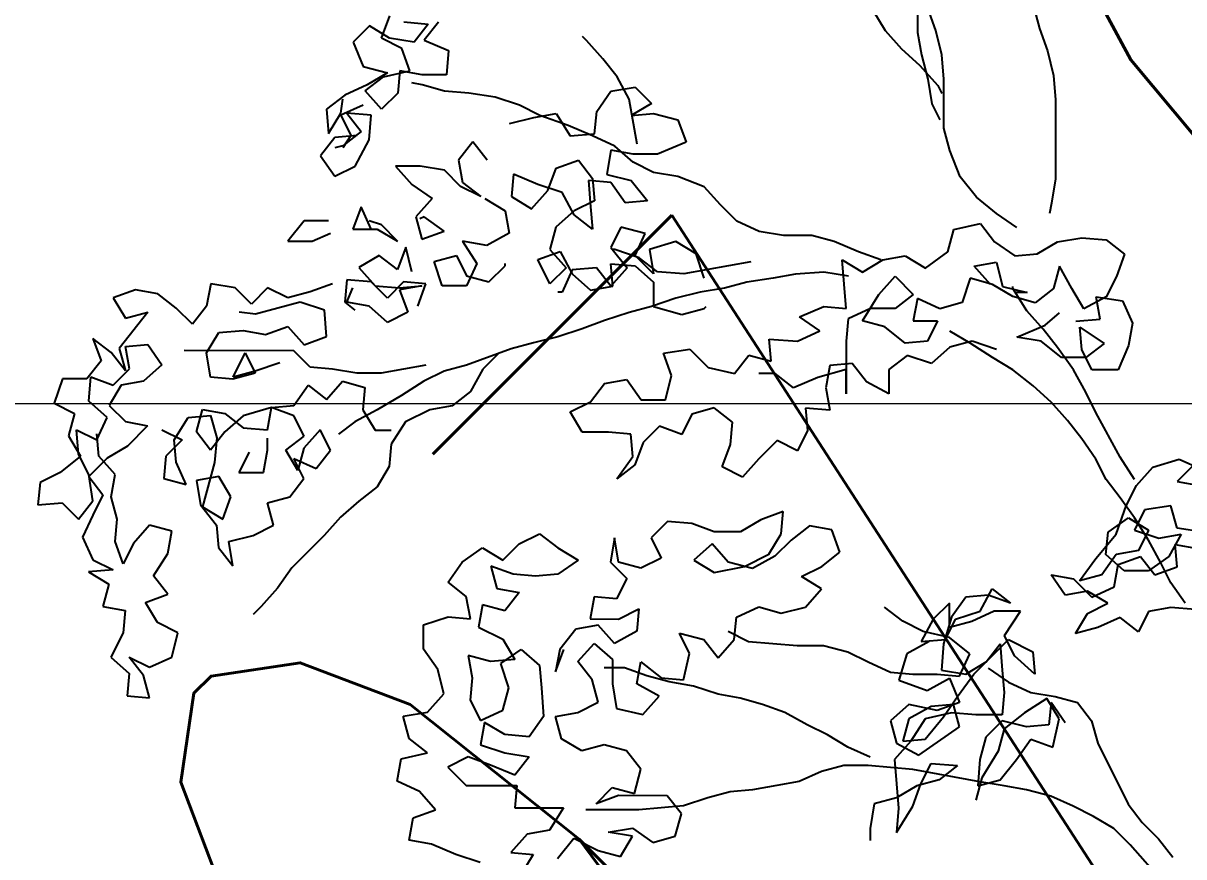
# Model space of a CAD drawing. Header units: millimetres. Extents: x 684983 to 685377, y 990360 to 990509.
# Drawn here: x 685069.052 to 685069.876, y 990433.716 to 990434.308 of the extents above; entities that cross this region are included whole.
import ezdxf

# ---------------------------------------------------------------- set-up
doc = ezdxf.new("R2010")
doc.units = ezdxf.units.MM
doc.layers.add('grid', color=8, linetype='Continuous', lineweight=9)
doc.layers.add('GRID LEVELS', color=7, linetype='Continuous', lineweight=13)
doc.layers.add('TEAK', color=7, linetype='Continuous')
doc.styles.get("Standard").update_dxf_attribs({"font": 'RomanS'})

# ---------------------------------------------------------------- blocks, each defined once
blk = doc.blocks.new('A$C25655A80')
at = {"color": 62}
for p, q in [((-0.45019, 1.7769), (-0.44443, 1.76728)), ((-0.42904, 1.77784), (-0.42905, 1.7663)), ((-0.42039, 1.76726), (-0.42423, 1.77784)), ((-0.37424, 1.77875), (-0.37137, 1.76817)), ((-0.6886, 1.76943), (-0.69629, 1.76174)), ((-0.67899, 1.76365), (-0.6886, 1.76943)), ((-0.68283, 1.76365), (-0.67898, 1.77422)), ((-0.67225, 1.77133), (-0.66072, 1.77036)), ((-0.66072, 1.77036), (-0.66745, 1.76172)), ((-0.65591, 1.77132), (-0.66265, 1.76267)), ((-0.58574, 1.7626), (-0.58766, 1.76453)), ((-0.44443, 1.76728), (-0.43674, 1.75862)), ((-0.42905, 1.7663), (-0.42713, 1.75573)), ((-0.41752, 1.75572), (-0.42039, 1.76726)), ((-0.37137, 1.76817), (-0.36753, 1.7576)), ((-0.69629, 1.76174), (-0.6915, 1.7502)), ((-0.67322, 1.75884), (-0.68283, 1.76365)), ((-0.66745, 1.76172), (-0.67899, 1.76365)), ((-0.66939, 1.74826), (-0.67322, 1.75884)), ((-0.66265, 1.76267), (-0.65112, 1.75786)), ((-0.57806, 1.75394), (-0.58574, 1.7626)), ((-0.43674, 1.75862), (-0.4281, 1.75092)), ((-0.65112, 1.75786), (-0.65209, 1.74632)), ((-0.57134, 1.74529), (-0.57806, 1.75394)), ((-0.42713, 1.75573), (-0.42426, 1.74419)), ((-0.41657, 1.74418), (-0.41752, 1.75572)), ((-0.36753, 1.7576), (-0.36466, 1.74606)), ((-0.6915, 1.7502), (-0.67996, 1.74731)), ((-0.67996, 1.74731), (-0.68958, 1.74155)), ((-0.68189, 1.74539), (-0.66939, 1.74826)), ((-0.6742, 1.74826), (-0.67517, 1.73769)), ((-0.66362, 1.74633), (-0.6742, 1.74826)), ((-0.4281, 1.75092), (-0.41946, 1.7413)), ((-0.69055, 1.73867), (-0.68189, 1.74539)), ((-0.66363, 1.74153), (-0.66843, 1.74249)), ((-0.65209, 1.74632), (-0.66362, 1.74633)), ((-0.56558, 1.73471), (-0.57134, 1.74529)), ((-0.42426, 1.74419), (-0.42235, 1.73265)), ((-0.41659, 1.72111), (-0.41657, 1.74418)), ((-0.36466, 1.74606), (-0.36371, 1.73452)), ((-0.70016, 1.73675), (-0.70882, 1.73003)), ((-0.68958, 1.74155), (-0.70016, 1.73675)), ((-0.68286, 1.73001), (-0.69055, 1.73867)), ((-0.67517, 1.73769), (-0.68286, 1.73001)), ((-0.65306, 1.73863), (-0.66363, 1.74153)), ((-0.64152, 1.73766), (-0.65306, 1.73863)), ((-0.62903, 1.73573), (-0.64152, 1.73766)), ((-0.58097, 1.72895), (-0.57423, 1.73856)), ((-0.57423, 1.73856), (-0.56269, 1.74047)), ((-0.56269, 1.74047), (-0.55501, 1.73277)), ((-0.41946, 1.7413), (-0.41754, 1.73745)), ((-0.70209, 1.7281), (-0.70112, 1.73483)), ((-0.69151, 1.73194), (-0.70209, 1.72714)), ((-0.61749, 1.73187), (-0.62903, 1.73573)), ((-0.60788, 1.72705), (-0.61749, 1.73187)), ((-0.56175, 1.71355), (-0.56558, 1.73471)), ((-0.55501, 1.73277), (-0.56463, 1.72702)), ((-0.42235, 1.73265), (-0.41851, 1.72496)), ((-0.36371, 1.73452), (-0.36374, 1.69703)), ((-0.70882, 1.73003), (-0.70787, 1.71849)), ((-0.70787, 1.71849), (-0.70209, 1.7281)), ((-0.70209, 1.72714), (-0.69729, 1.71752)), ((-0.69921, 1.7281), (-0.69249, 1.71944)), ((-0.68767, 1.72713), (-0.69921, 1.7281)), ((-0.68864, 1.71559), (-0.68767, 1.72713)), ((-0.62231, 1.72322), (-0.61077, 1.7261)), ((-0.61077, 1.7261), (-0.60019, 1.72801)), ((-0.59443, 1.72224), (-0.60788, 1.72705)), ((-0.60019, 1.72801), (-0.59347, 1.71743)), ((-0.58194, 1.71838), (-0.58097, 1.72895)), ((-0.56463, 1.72702), (-0.55405, 1.72797)), ((-0.55405, 1.72797), (-0.54252, 1.72507)), ((-0.5829, 1.71742), (-0.59443, 1.72224)), ((-0.54252, 1.72507), (-0.53868, 1.71449)), ((-0.41372, 1.71053), (-0.41659, 1.72111)), ((-0.70499, 1.71657), (-0.71172, 1.70792)), ((-0.69441, 1.71752), (-0.70499, 1.71657)), ((-0.69249, 1.71944), (-0.70114, 1.71272)), ((-0.69729, 1.71752), (-0.70114, 1.71176)), ((-0.69539, 1.7031), (-0.68864, 1.71559)), ((-0.63962, 1.71459), (-0.64636, 1.70594)), ((-0.6329, 1.70593), (-0.63962, 1.71459)), ((-0.59347, 1.71743), (-0.58194, 1.71838)), ((-0.57233, 1.7126), (-0.5829, 1.71742)), ((-0.53868, 1.71449), (-0.55215, 1.70874)), ((-0.70114, 1.71272), (-0.70499, 1.71176)), ((-0.57425, 1.71068), (-0.57619, 1.69915)), ((-0.56368, 1.70875), (-0.57425, 1.71068)), ((-0.56368, 1.7049), (-0.57233, 1.7126)), ((-0.40892, 1.69803), (-0.41372, 1.71053)), ((-0.71172, 1.70792), (-0.705, 1.6983)), ((-0.64636, 1.70594), (-0.64444, 1.69537)), ((-0.60022, 1.70205), (-0.58964, 1.70589)), ((-0.58964, 1.70589), (-0.58292, 1.69723)), ((-0.55215, 1.70874), (-0.56368, 1.70875)), ((-0.55408, 1.70009), (-0.56368, 1.7049)), ((-0.705, 1.6983), (-0.69539, 1.7031)), ((-0.67616, 1.70308), (-0.66848, 1.69443)), ((-0.66462, 1.70307), (-0.67616, 1.70308)), ((-0.65309, 1.70114), (-0.66462, 1.70307)), ((-0.64541, 1.69344), (-0.65309, 1.70114)), ((-0.62041, 1.69919), (-0.62138, 1.68862)), ((-0.60888, 1.69437), (-0.62041, 1.69919)), ((-0.60407, 1.69148), (-0.60022, 1.70205)), ((-0.57619, 1.69915), (-0.56465, 1.69625)), ((-0.54254, 1.69816), (-0.55408, 1.70009)), ((-0.53005, 1.69334), (-0.54254, 1.69816)), ((-0.40124, 1.68841), (-0.40892, 1.69803)), ((-0.66848, 1.69443), (-0.65887, 1.68769)), ((-0.6358, 1.68863), (-0.64541, 1.69344)), ((-0.64444, 1.69537), (-0.6358, 1.68863)), ((-0.59734, 1.69052), (-0.60888, 1.69437)), ((-0.57427, 1.6953), (-0.58484, 1.69627)), ((-0.58484, 1.69627), (-0.58389, 1.68377)), ((-0.58292, 1.69723), (-0.58197, 1.68666)), ((-0.56755, 1.68568), (-0.57427, 1.6953)), ((-0.56465, 1.69625), (-0.55697, 1.68663)), ((-0.52237, 1.68468), (-0.53005, 1.69334)), ((-0.36374, 1.69703), (-0.36567, 1.6855)), ((-0.65887, 1.68769), (-0.66657, 1.67904)), ((-0.63388, 1.68767), (-0.62427, 1.68189)), ((-0.62138, 1.68862), (-0.61177, 1.68284)), ((-0.61177, 1.68284), (-0.60407, 1.69148)), ((-0.59159, 1.67994), (-0.59734, 1.69052)), ((-0.39163, 1.68071), (-0.40124, 1.68841)), ((-0.69252, 1.68387), (-0.69637, 1.6733)), ((-0.68772, 1.6733), (-0.69252, 1.68387)), ((-0.62427, 1.68189), (-0.62236, 1.67131)), ((-0.59158, 1.68186), (-0.60024, 1.67418)), ((-0.58197, 1.68666), (-0.59158, 1.68186)), ((-0.58389, 1.68377), (-0.58294, 1.6732)), ((-0.55697, 1.68663), (-0.56755, 1.68568)), ((-0.51468, 1.67698), (-0.52237, 1.68468)), ((-0.36567, 1.6855), (-0.36664, 1.68069)), ((-0.71944, 1.67717), (-0.72714, 1.66756)), ((-0.70791, 1.67716), (-0.71944, 1.67717)), ((-0.68291, 1.67521), (-0.68868, 1.67714)), ((-0.66657, 1.67904), (-0.66369, 1.66847)), ((-0.66272, 1.67904), (-0.66465, 1.67808)), ((-0.65312, 1.6723), (-0.66272, 1.67904)), ((-0.58294, 1.6732), (-0.59159, 1.67994)), ((-0.50411, 1.67217), (-0.51468, 1.67698)), ((-0.41183, 1.67304), (-0.39933, 1.67591)), ((-0.39933, 1.67591), (-0.39261, 1.66726)), ((-0.38203, 1.67398), (-0.39163, 1.68071)), ((-0.7156, 1.66755), (-0.70695, 1.67139)), ((-0.69637, 1.6733), (-0.68484, 1.67329)), ((-0.68484, 1.67329), (-0.67523, 1.66752)), ((-0.67523, 1.66752), (-0.68291, 1.67521)), ((-0.66369, 1.66847), (-0.65312, 1.6723)), ((-0.62236, 1.67131), (-0.63293, 1.66555)), ((-0.60024, 1.67418), (-0.60314, 1.6636)), ((-0.56948, 1.67415), (-0.5743, 1.66454)), ((-0.55795, 1.67125), (-0.56948, 1.67415)), ((-0.56276, 1.66068), (-0.55795, 1.67125)), ((-0.49258, 1.67023), (-0.50411, 1.67217)), ((-0.41472, 1.66247), (-0.41183, 1.67304)), ((-0.72714, 1.66756), (-0.7156, 1.66755)), ((-0.64447, 1.66749), (-0.63775, 1.65691)), ((-0.63293, 1.66555), (-0.64447, 1.66749)), ((-0.54353, 1.6674), (-0.55603, 1.66356)), ((-0.53392, 1.66162), (-0.54353, 1.6674)), ((-0.47912, 1.67022), (-0.49258, 1.67023)), ((-0.46855, 1.66733), (-0.47912, 1.67022)), ((-0.45702, 1.66251), (-0.46855, 1.66733)), ((-0.39261, 1.66726), (-0.383, 1.66052)), ((-0.37243, 1.66147), (-0.36281, 1.66723)), ((-0.36281, 1.66723), (-0.35127, 1.66914)), ((-0.35127, 1.66914), (-0.33974, 1.66817)), ((-0.33974, 1.66817), (-0.33109, 1.66143)), ((-0.68389, 1.66079), (-0.69351, 1.65504)), ((-0.67524, 1.65406), (-0.68389, 1.66079)), ((-0.67139, 1.66463), (-0.67524, 1.65406)), ((-0.66851, 1.65309), (-0.67139, 1.66463)), ((-0.65794, 1.65789), (-0.64736, 1.66076)), ((-0.64736, 1.66076), (-0.64256, 1.65114)), ((-0.60891, 1.6588), (-0.59833, 1.66264)), ((-0.60314, 1.6636), (-0.59545, 1.65495)), ((-0.59833, 1.66264), (-0.59257, 1.65206)), ((-0.5743, 1.66454), (-0.56661, 1.65492)), ((-0.57237, 1.66358), (-0.57334, 1.66358)), ((-0.56084, 1.65972), (-0.57237, 1.66358)), ((-0.55412, 1.65202), (-0.56276, 1.66068)), ((-0.5522, 1.65298), (-0.56084, 1.65972)), ((-0.55603, 1.66356), (-0.55412, 1.65202)), ((-0.53009, 1.65008), (-0.53392, 1.66162)), ((-0.44645, 1.65865), (-0.45702, 1.66251)), ((-0.44549, 1.65865), (-0.43491, 1.66057)), ((-0.43491, 1.66057), (-0.4253, 1.65479)), ((-0.4253, 1.65479), (-0.41472, 1.66247)), ((-0.383, 1.66052), (-0.37243, 1.66147)), ((-0.33109, 1.66143), (-0.33494, 1.65086)), ((-0.69351, 1.65504), (-0.68582, 1.64638)), ((-0.6541, 1.64635), (-0.65794, 1.65789)), ((-0.63775, 1.65691), (-0.64257, 1.64634)), ((-0.63199, 1.64825), (-0.62429, 1.65593)), ((-0.62429, 1.65593), (-0.62429, 1.65689)), ((-0.60315, 1.64726), (-0.60891, 1.6588)), ((-0.59545, 1.65495), (-0.60315, 1.64726)), ((-0.59257, 1.65398), (-0.59739, 1.64341)), ((-0.58103, 1.65493), (-0.59257, 1.65398)), ((-0.57431, 1.64627), (-0.58103, 1.65493)), ((-0.56661, 1.65492), (-0.57431, 1.64627)), ((-0.5743, 1.65685), (-0.56277, 1.65588)), ((-0.57335, 1.64627), (-0.5743, 1.65685)), ((-0.56277, 1.65588), (-0.55412, 1.64818)), ((-0.50797, 1.65775), (-0.5397, 1.65201)), ((-0.46471, 1.65867), (-0.45511, 1.65289)), ((-0.46281, 1.6356), (-0.46471, 1.65867)), ((-0.45511, 1.65289), (-0.44549, 1.65865)), ((-0.40223, 1.65573), (-0.39166, 1.65764)), ((-0.39455, 1.64707), (-0.40223, 1.65573)), ((-0.39166, 1.65764), (-0.38878, 1.6461)), ((-0.36186, 1.65569), (-0.36475, 1.64512)), ((-0.3561, 1.64511), (-0.36186, 1.65569)), ((-0.69928, 1.64927), (-0.70025, 1.6387)), ((-0.68774, 1.6483), (-0.69928, 1.64927)), ((-0.64256, 1.65114), (-0.63199, 1.64825)), ((-0.59257, 1.65206), (-0.58393, 1.64436)), ((-0.5397, 1.65201), (-0.5522, 1.65298)), ((-0.49741, 1.65005), (-0.5099, 1.64814)), ((-0.48683, 1.65196), (-0.49741, 1.65005)), ((-0.47337, 1.65291), (-0.48683, 1.65196)), ((-0.46184, 1.65098), (-0.47337, 1.65291)), ((-0.44742, 1.64231), (-0.43973, 1.65096)), ((-0.43973, 1.65096), (-0.43108, 1.6423)), ((-0.40416, 1.64996), (-0.40801, 1.63843)), ((-0.39359, 1.64707), (-0.40416, 1.64996)), ((-0.33494, 1.65086), (-0.33976, 1.64125)), ((-0.79926, 1.64456), (-0.80984, 1.64072)), ((-0.78869, 1.64263), (-0.79926, 1.64456)), ((-0.76369, 1.64741), (-0.76562, 1.63684)), ((-0.75215, 1.64548), (-0.76369, 1.64741)), ((-0.74447, 1.63778), (-0.75215, 1.64548)), ((-0.73677, 1.64546), (-0.74447, 1.63778)), ((-0.72717, 1.64065), (-0.73677, 1.64546)), ((-0.71659, 1.64352), (-0.72717, 1.64065)), ((-0.70601, 1.64736), (-0.71659, 1.64352)), ((-0.69929, 1.6387), (-0.6964, 1.64543)), ((-0.68006, 1.6406), (-0.68774, 1.6483)), ((-0.68582, 1.64638), (-0.67429, 1.6454)), ((-0.67236, 1.64829), (-0.68006, 1.6406)), ((-0.66371, 1.64636), (-0.67429, 1.64444)), ((-0.67429, 1.6454), (-0.66371, 1.64636)), ((-0.67429, 1.64444), (-0.67045, 1.63387)), ((-0.66179, 1.64732), (-0.67236, 1.64829)), ((-0.66565, 1.63675), (-0.66179, 1.64732)), ((-0.64257, 1.64634), (-0.6541, 1.64635)), ((-0.59739, 1.64341), (-0.59931, 1.64341)), ((-0.58393, 1.64436), (-0.57335, 1.64627)), ((-0.55412, 1.64818), (-0.55413, 1.63664)), ((-0.53202, 1.64335), (-0.54356, 1.64048)), ((-0.52048, 1.64526), (-0.53202, 1.64335)), ((-0.5099, 1.64814), (-0.52048, 1.64526)), ((-0.38398, 1.64129), (-0.39359, 1.64707)), ((-0.38878, 1.6461), (-0.37725, 1.64321)), ((-0.38398, 1.64514), (-0.38398, 1.6461)), ((-0.37726, 1.63456), (-0.38398, 1.64514)), ((-0.37725, 1.64321), (-0.38302, 1.64322)), ((-0.36475, 1.64512), (-0.37341, 1.6384)), ((-0.35034, 1.6355), (-0.3561, 1.64511)), ((-0.80984, 1.64072), (-0.80408, 1.6311)), ((-0.78004, 1.63589), (-0.78869, 1.64263)), ((-0.7214, 1.63872), (-0.74255, 1.63297)), ((-0.70987, 1.63486), (-0.7214, 1.63872)), ((-0.70025, 1.6387), (-0.69545, 1.63485)), ((-0.68872, 1.63677), (-0.69929, 1.6387)), ((-0.54356, 1.64048), (-0.5551, 1.63664)), ((-0.45513, 1.62982), (-0.44742, 1.64231)), ((-0.43108, 1.6423), (-0.43974, 1.63558)), ((-0.42916, 1.64037), (-0.43109, 1.6298)), ((-0.41859, 1.63556), (-0.42916, 1.64037)), ((-0.40801, 1.63843), (-0.41859, 1.63556)), ((-0.37341, 1.6384), (-0.38398, 1.64129)), ((-0.33976, 1.64125), (-0.35034, 1.6355)), ((-0.34457, 1.64126), (-0.33207, 1.63932)), ((-0.34265, 1.63068), (-0.34457, 1.64126)), ((-0.33207, 1.63932), (-0.32727, 1.62875)), ((-0.7935, 1.63398), (-0.80698, 1.61669)), ((-0.80408, 1.6311), (-0.7935, 1.63398)), ((-0.77236, 1.62819), (-0.78004, 1.63589)), ((-0.76562, 1.63684), (-0.77236, 1.62819)), ((-0.74255, 1.63297), (-0.75024, 1.63394)), ((-0.70892, 1.62237), (-0.70987, 1.63486)), ((-0.68007, 1.62907), (-0.68872, 1.63677)), ((-0.67045, 1.63387), (-0.68007, 1.62907)), ((-0.56567, 1.63377), (-0.57721, 1.62994)), ((-0.5551, 1.63664), (-0.56567, 1.63377)), ((-0.55413, 1.63664), (-0.54068, 1.63279)), ((-0.54068, 1.63279), (-0.5301, 1.63566)), ((-0.5301, 1.63566), (-0.52914, 1.63662)), ((-0.48493, 1.63177), (-0.47339, 1.63657)), ((-0.47339, 1.63657), (-0.46281, 1.6356)), ((-0.45128, 1.63559), (-0.46185, 1.63079)), ((-0.43974, 1.63558), (-0.45128, 1.63559)), ((-0.36957, 1.6259), (-0.37726, 1.63456)), ((-0.36861, 1.62782), (-0.36188, 1.63358)), ((-0.73776, 1.62335), (-0.72718, 1.62719)), ((-0.72718, 1.62719), (-0.71949, 1.61853)), ((-0.57721, 1.62994), (-0.58779, 1.6261)), ((-0.47532, 1.62504), (-0.48493, 1.63177)), ((-0.46185, 1.63079), (-0.46283, 1.62022)), ((-0.44455, 1.62693), (-0.45513, 1.62982)), ((-0.43495, 1.61923), (-0.44455, 1.62693)), ((-0.43109, 1.6298), (-0.41956, 1.62979)), ((-0.41956, 1.62979), (-0.42437, 1.62018)), ((-0.38207, 1.62207), (-0.36861, 1.62782)), ((-0.35419, 1.62973), (-0.34265, 1.63068)), ((-0.35227, 1.62685), (-0.34074, 1.61914)), ((-0.35132, 1.61627), (-0.35227, 1.62685)), ((-0.32727, 1.62875), (-0.32921, 1.61817)), ((-0.81947, 1.62151), (-0.81563, 1.61093)), ((-0.81082, 1.61477), (-0.81947, 1.62151)), ((-0.76564, 1.61473), (-0.75986, 1.62433)), ((-0.75986, 1.62433), (-0.74833, 1.62529)), ((-0.74833, 1.62529), (-0.73776, 1.62335)), ((-0.71949, 1.61853), (-0.70892, 1.62237)), ((-0.59933, 1.62227), (-0.61087, 1.61939)), ((-0.58779, 1.6261), (-0.59933, 1.62227)), ((-0.49935, 1.62121), (-0.4859, 1.62024)), ((-0.4984, 1.61064), (-0.49935, 1.62121)), ((-0.4859, 1.62024), (-0.47532, 1.62504)), ((-0.40419, 1.6192), (-0.4138, 1.62498)), ((-0.37054, 1.62013), (-0.38207, 1.62207)), ((-0.36285, 1.61724), (-0.36957, 1.6259)), ((-0.80698, 1.61669), (-0.8041, 1.60611)), ((-0.80409, 1.61765), (-0.79352, 1.6186)), ((-0.80218, 1.60707), (-0.80409, 1.61765)), ((-0.79352, 1.6186), (-0.78679, 1.60898)), ((-0.7243, 1.61565), (-0.77621, 1.6157)), ((-0.71662, 1.60795), (-0.7243, 1.61565)), ((-0.62144, 1.61652), (-0.6426, 1.60885)), ((-0.61087, 1.61939), (-0.62144, 1.61652)), ((-0.54935, 1.61453), (-0.53685, 1.61644)), ((-0.53685, 1.61644), (-0.52821, 1.60778)), ((-0.46283, 1.62022), (-0.46285, 1.59522)), ((-0.42437, 1.62018), (-0.43495, 1.61923)), ((-0.4138, 1.61729), (-0.42246, 1.60961)), ((-0.40323, 1.62016), (-0.4138, 1.61729)), ((-0.39362, 1.61246), (-0.40419, 1.6192)), ((-0.39169, 1.61631), (-0.40323, 1.62016)), ((-0.36093, 1.61243), (-0.37054, 1.62013)), ((-0.35517, 1.60666), (-0.36285, 1.61724)), ((-0.34652, 1.60665), (-0.35132, 1.61627)), ((-0.34074, 1.61914), (-0.3494, 1.61242)), ((-0.32921, 1.61817), (-0.33402, 1.60664)), ((-0.81563, 1.61093), (-0.82237, 1.60228)), ((-0.8041, 1.60611), (-0.81082, 1.61477)), ((-0.76373, 1.60319), (-0.76564, 1.61473)), ((-0.75315, 1.60318), (-0.74738, 1.61471)), ((-0.74738, 1.61471), (-0.74258, 1.60509)), ((-0.73104, 1.60989), (-0.74258, 1.60605)), ((-0.62721, 1.6146), (-0.63491, 1.60692)), ((-0.54551, 1.60395), (-0.54935, 1.61453)), ((-0.51571, 1.60489), (-0.50897, 1.61353)), ((-0.50897, 1.61353), (-0.4984, 1.61064)), ((-0.43399, 1.61346), (-0.44265, 1.60674)), ((-0.42246, 1.60961), (-0.43399, 1.61346)), ((-0.38401, 1.60669), (-0.39362, 1.61246)), ((-0.3494, 1.61242), (-0.36093, 1.61243)), ((-0.80987, 1.59939), (-0.80218, 1.60707)), ((-0.78679, 1.60898), (-0.79545, 1.6013)), ((-0.74258, 1.60509), (-0.75316, 1.60222)), ((-0.74258, 1.60605), (-0.75315, 1.60318)), ((-0.70605, 1.60698), (-0.71662, 1.60795)), ((-0.69451, 1.60505), (-0.70605, 1.60698)), ((-0.68298, 1.60504), (-0.69451, 1.60505)), ((-0.66183, 1.60886), (-0.68298, 1.60504)), ((-0.65318, 1.60597), (-0.66279, 1.60117)), ((-0.6426, 1.60885), (-0.65318, 1.60597)), ((-0.63491, 1.60692), (-0.64069, 1.59635)), ((-0.52821, 1.60778), (-0.51571, 1.60489)), ((-0.49649, 1.60487), (-0.50418, 1.60487)), ((-0.48784, 1.59813), (-0.49649, 1.60487)), ((-0.46284, 1.60676), (-0.4763, 1.60293)), ((-0.47053, 1.60869), (-0.47246, 1.59812)), ((-0.45995, 1.60964), (-0.47053, 1.60869)), ((-0.46285, 1.59522), (-0.46284, 1.60676)), ((-0.45323, 1.60098), (-0.45995, 1.60964)), ((-0.44265, 1.60674), (-0.44266, 1.59521)), ((-0.37441, 1.59899), (-0.38401, 1.60669)), ((-0.34941, 1.59608), (-0.35517, 1.60666)), ((-0.33402, 1.60664), (-0.34652, 1.60665)), ((-0.8339, 1.60229), (-0.83776, 1.59076)), ((-0.82237, 1.60228), (-0.8339, 1.60229)), ((-0.82142, 1.59171), (-0.82045, 1.60324)), ((-0.82045, 1.60324), (-0.80987, 1.59939)), ((-0.80603, 1.59938), (-0.81181, 1.58978)), ((-0.79545, 1.6013), (-0.80603, 1.59938)), ((-0.75316, 1.60222), (-0.76373, 1.60319)), ((-0.72433, 1.5897), (-0.71759, 1.5993)), ((-0.71759, 1.5993), (-0.70894, 1.59257)), ((-0.70894, 1.59257), (-0.70125, 1.60121)), ((-0.70125, 1.60121), (-0.69067, 1.59832)), ((-0.66279, 1.60117), (-0.67337, 1.59446)), ((-0.58398, 1.59149), (-0.57724, 1.60013)), ((-0.57724, 1.60013), (-0.56666, 1.60205)), ((-0.56666, 1.60205), (-0.55994, 1.59243)), ((-0.54841, 1.59242), (-0.54551, 1.60395)), ((-0.4763, 1.60293), (-0.48784, 1.59813)), ((-0.44266, 1.59521), (-0.45323, 1.60098)), ((-0.36576, 1.59129), (-0.37441, 1.59899)), ((-0.69067, 1.59832), (-0.69165, 1.58774)), ((-0.67337, 1.59446), (-0.68492, 1.58774)), ((-0.64069, 1.59635), (-0.64935, 1.58963)), ((-0.47246, 1.59812), (-0.47055, 1.58754)), ((-0.34462, 1.58646), (-0.34941, 1.59608)), ((-0.83776, 1.59076), (-0.82815, 1.58595)), ((-0.81277, 1.58401), (-0.82142, 1.59171)), ((-0.81181, 1.58978), (-0.80412, 1.58208)), ((-0.7349, 1.58874), (-0.74836, 1.58491)), ((-0.73684, 1.57817), (-0.7349, 1.58874)), ((-0.7349, 1.58874), (-0.72433, 1.5897)), ((-0.72433, 1.58489), (-0.7349, 1.58874)), ((-0.64935, 1.58963), (-0.65992, 1.58771)), ((-0.59359, 1.58669), (-0.58398, 1.59149)), ((-0.55994, 1.59243), (-0.54841, 1.59242)), ((-0.52534, 1.58855), (-0.53592, 1.58568)), ((-0.51669, 1.58181), (-0.52534, 1.58855)), ((-0.48208, 1.58851), (-0.48113, 1.57794)), ((-0.47055, 1.58754), (-0.48208, 1.58851)), ((-0.35808, 1.58263), (-0.36576, 1.59129)), ((-0.82815, 1.58595), (-0.83105, 1.57537)), ((-0.81759, 1.57344), (-0.81277, 1.58401)), ((-0.78106, 1.57341), (-0.77432, 1.58397)), ((-0.77432, 1.58397), (-0.76375, 1.58492)), ((-0.77048, 1.57724), (-0.76759, 1.58781)), ((-0.76759, 1.58781), (-0.75702, 1.58588)), ((-0.76375, 1.58492), (-0.76087, 1.57435)), ((-0.75702, 1.58588), (-0.74837, 1.57914)), ((-0.74836, 1.58491), (-0.75702, 1.57723)), ((-0.71953, 1.57527), (-0.72433, 1.58489)), ((-0.68492, 1.58774), (-0.6955, 1.58198)), ((-0.69165, 1.58774), (-0.68589, 1.57812)), ((-0.65992, 1.58771), (-0.67146, 1.58196)), ((-0.58783, 1.57707), (-0.59359, 1.58669)), ((-0.53592, 1.58568), (-0.54073, 1.57607)), ((-0.35136, 1.57397), (-0.35808, 1.58263)), ((-0.3331, 1.5653), (-0.34462, 1.58646)), ((-0.8272, 1.57825), (-0.81759, 1.57344)), ((-0.82625, 1.56672), (-0.8272, 1.57825)), ((-0.80412, 1.58208), (-0.79355, 1.58015)), ((-0.79355, 1.58015), (-0.80317, 1.57054)), ((-0.78682, 1.57822), (-0.77721, 1.5734)), ((-0.76376, 1.56858), (-0.77048, 1.57724)), ((-0.75702, 1.57723), (-0.76376, 1.56858)), ((-0.74837, 1.57914), (-0.73684, 1.57817)), ((-0.71184, 1.57815), (-0.71954, 1.5695)), ((-0.70704, 1.56853), (-0.71184, 1.57815)), ((-0.6955, 1.58198), (-0.70319, 1.57622)), ((-0.68589, 1.57812), (-0.6782, 1.57812)), ((-0.67146, 1.58196), (-0.6782, 1.57139)), ((-0.57534, 1.57706), (-0.58783, 1.57707)), ((-0.56476, 1.57609), (-0.57534, 1.57706)), ((-0.5513, 1.57992), (-0.559, 1.57224)), ((-0.54073, 1.57607), (-0.5513, 1.57992)), ((-0.51766, 1.57124), (-0.51669, 1.58181)), ((-0.48113, 1.57794), (-0.48594, 1.56833)), ((-0.83105, 1.57537), (-0.82529, 1.56576)), ((-0.81663, 1.56575), (-0.81759, 1.57632)), ((-0.77721, 1.5734), (-0.78491, 1.56572)), ((-0.78011, 1.56283), (-0.78106, 1.57341)), ((-0.76087, 1.57435), (-0.76184, 1.56281)), ((-0.73684, 1.56856), (-0.73684, 1.57433)), ((-0.72819, 1.56855), (-0.71953, 1.57527)), ((-0.56381, 1.56552), (-0.56476, 1.57609)), ((-0.559, 1.57224), (-0.56285, 1.56167)), ((-0.49555, 1.57314), (-0.50421, 1.5645)), ((-0.48594, 1.56833), (-0.49555, 1.57314)), ((-0.34464, 1.56435), (-0.35136, 1.57397)), ((-0.82145, 1.5571), (-0.82625, 1.56672)), ((-0.80317, 1.57054), (-0.81279, 1.56478)), ((-0.7455, 1.5676), (-0.75031, 1.558)), ((-0.73878, 1.55799), (-0.73684, 1.56856)), ((-0.72243, 1.55893), (-0.72819, 1.56855)), ((-0.71954, 1.5695), (-0.72243, 1.55893)), ((-0.71378, 1.55989), (-0.70704, 1.56853)), ((-0.6782, 1.57139), (-0.67917, 1.56081)), ((-0.52152, 1.56067), (-0.51766, 1.57124)), ((-0.82529, 1.56576), (-0.83491, 1.55807)), ((-0.81279, 1.56478), (-0.82145, 1.55614)), ((-0.80895, 1.55709), (-0.81663, 1.56575)), ((-0.78491, 1.56572), (-0.78588, 1.55514)), ((-0.77531, 1.55225), (-0.78011, 1.56283)), ((-0.76184, 1.56281), (-0.76763, 1.54167)), ((-0.72435, 1.5647), (-0.71378, 1.55989)), ((-0.71955, 1.55508), (-0.72435, 1.5647)), ((-0.67917, 1.56081), (-0.68495, 1.55121)), ((-0.57151, 1.55495), (-0.56381, 1.56552)), ((-0.56285, 1.56167), (-0.57151, 1.55495)), ((-0.51191, 1.55586), (-0.52152, 1.56067)), ((-0.50421, 1.5645), (-0.51191, 1.55586)), ((-0.33984, 1.55474), (-0.34464, 1.56435)), ((-0.32638, 1.55472), (-0.3331, 1.5653)), ((-0.32542, 1.55184), (-0.31772, 1.56048)), ((-0.31772, 1.56048), (-0.30522, 1.56432)), ((-0.29753, 1.56239), (-0.30619, 1.55374)), ((-0.30522, 1.56432), (-0.29465, 1.5595)), ((-0.83491, 1.55807), (-0.84452, 1.55328)), ((-0.81954, 1.5446), (-0.82145, 1.5571)), ((-0.82145, 1.55614), (-0.81473, 1.54748)), ((-0.81088, 1.54652), (-0.80895, 1.55709)), ((-0.78588, 1.55514), (-0.77531, 1.55225)), ((-0.75993, 1.55608), (-0.7705, 1.55417)), ((-0.75417, 1.54646), (-0.75993, 1.55608)), ((-0.75031, 1.558), (-0.73878, 1.55799)), ((-0.72629, 1.54644), (-0.71955, 1.55508)), ((-0.84452, 1.55328), (-0.84549, 1.5427)), ((-0.7705, 1.55417), (-0.76859, 1.54263)), ((-0.68495, 1.55121), (-0.69361, 1.54449)), ((-0.33312, 1.54608), (-0.33984, 1.55474)), ((-0.33024, 1.54223), (-0.32542, 1.55184)), ((-0.30619, 1.55374), (-0.29562, 1.55181)), ((-0.82628, 1.53596), (-0.81954, 1.5446)), ((-0.81473, 1.54748), (-0.81954, 1.53787)), ((-0.80801, 1.53594), (-0.81088, 1.54652)), ((-0.75802, 1.53589), (-0.75417, 1.54646)), ((-0.73687, 1.54356), (-0.72629, 1.54644)), ((-0.69361, 1.54449), (-0.70227, 1.5368)), ((-0.3264, 1.53646), (-0.33312, 1.54608)), ((-0.84549, 1.5427), (-0.83396, 1.54365)), ((-0.83396, 1.54365), (-0.82628, 1.53596)), ((-0.76859, 1.54263), (-0.76091, 1.53301)), ((-0.76763, 1.54167), (-0.75802, 1.53589)), ((-0.73399, 1.53299), (-0.73687, 1.54356)), ((-0.4927, 1.5395), (-0.50328, 1.53566)), ((-0.49367, 1.52892), (-0.4927, 1.5395)), ((-0.33506, 1.52878), (-0.33024, 1.54223)), ((-0.32159, 1.5403), (-0.3264, 1.53069)), ((-0.30909, 1.54221), (-0.32159, 1.5403)), ((-0.30621, 1.53163), (-0.30909, 1.54221)), ((-0.81954, 1.53787), (-0.82436, 1.5273)), ((-0.80898, 1.52537), (-0.80801, 1.53594)), ((-0.79263, 1.53304), (-0.80033, 1.5244)), ((-0.78206, 1.53015), (-0.79263, 1.53304)), ((-0.76091, 1.53301), (-0.75996, 1.52244)), ((-0.74361, 1.52819), (-0.73399, 1.53299)), ((-0.70227, 1.5368), (-0.70996, 1.52816)), ((-0.5475, 1.53474), (-0.5552, 1.52706)), ((-0.53596, 1.53377), (-0.5475, 1.53474)), ((-0.52539, 1.52991), (-0.53596, 1.53377)), ((-0.50328, 1.53566), (-0.5129, 1.5299)), ((-0.3389, 1.52974), (-0.32928, 1.53646)), ((-0.32928, 1.53646), (-0.31967, 1.53069)), ((-0.31968, 1.52588), (-0.3264, 1.53646)), ((-0.78399, 1.51957), (-0.78206, 1.53015)), ((-0.75515, 1.52532), (-0.74361, 1.52819)), ((-0.70996, 1.52816), (-0.72536, 1.51279)), ((-0.61768, 1.52423), (-0.60807, 1.52903)), ((-0.60807, 1.52903), (-0.59942, 1.52229)), ((-0.5129, 1.5299), (-0.52539, 1.52991)), ((-0.49945, 1.51931), (-0.49367, 1.52892)), ((-0.48021, 1.53275), (-0.48887, 1.52603)), ((-0.46964, 1.53082), (-0.48021, 1.53275)), ((-0.4658, 1.52024), (-0.46964, 1.53082)), ((-0.34468, 1.51725), (-0.33506, 1.52878)), ((-0.33987, 1.51917), (-0.3389, 1.52974)), ((-0.3264, 1.53069), (-0.31487, 1.52684)), ((-0.31967, 1.53069), (-0.32449, 1.52108)), ((-0.31487, 1.52684), (-0.30429, 1.52875)), ((-0.30429, 1.52875), (-0.31007, 1.51818)), ((-0.29372, 1.5297), (-0.30621, 1.53163)), ((-0.82436, 1.5273), (-0.81956, 1.51672)), ((-0.80515, 1.51479), (-0.80898, 1.52537)), ((-0.80033, 1.5244), (-0.80515, 1.51479)), ((-0.75996, 1.52244), (-0.75324, 1.51378)), ((-0.75324, 1.51378), (-0.75515, 1.52532)), ((-0.64461, 1.5156), (-0.63499, 1.52232)), ((-0.63499, 1.52232), (-0.62538, 1.51655)), ((-0.62538, 1.51655), (-0.61768, 1.52423)), ((-0.59942, 1.52229), (-0.58981, 1.51651)), ((-0.5725, 1.52707), (-0.57443, 1.51554)), ((-0.57059, 1.51553), (-0.5725, 1.52707)), ((-0.5552, 1.52706), (-0.5504, 1.51744)), ((-0.52636, 1.52415), (-0.53502, 1.51646)), ((-0.51868, 1.51549), (-0.52636, 1.52415)), ((-0.48887, 1.52603), (-0.49656, 1.51835)), ((-0.31392, 1.5153), (-0.31968, 1.52588)), ((-0.30718, 1.52394), (-0.29661, 1.52201)), ((-0.30623, 1.51337), (-0.30718, 1.52394)), ((-0.81956, 1.51672), (-0.80995, 1.51191)), ((-0.79073, 1.50901), (-0.78399, 1.51957)), ((-0.58981, 1.51651), (-0.59943, 1.50979)), ((-0.5504, 1.51744), (-0.56002, 1.51264)), ((-0.53502, 1.51646), (-0.52541, 1.51069)), ((-0.51099, 1.51356), (-0.49945, 1.51931)), ((-0.49656, 1.51835), (-0.50714, 1.51259)), ((-0.47446, 1.51352), (-0.4658, 1.52024)), ((-0.35238, 1.50668), (-0.34468, 1.51725)), ((-0.33507, 1.51916), (-0.3418, 1.50956)), ((-0.33123, 1.51147), (-0.33987, 1.51917)), ((-0.32449, 1.52108), (-0.33507, 1.51916)), ((-0.33411, 1.51436), (-0.32353, 1.51819)), ((-0.32353, 1.51819), (-0.31681, 1.50953)), ((-0.31007, 1.51818), (-0.31969, 1.51146)), ((-0.80995, 1.51191), (-0.82149, 1.51096)), ((-0.82149, 1.51096), (-0.81188, 1.50518)), ((-0.72536, 1.51279), (-0.7321, 1.50319)), ((-0.65135, 1.506), (-0.64461, 1.5156)), ((-0.63115, 1.51367), (-0.62828, 1.50309)), ((-0.62058, 1.50981), (-0.63115, 1.51367)), ((-0.57443, 1.51554), (-0.56675, 1.50784)), ((-0.56002, 1.51264), (-0.57059, 1.51553)), ((-0.52541, 1.51069), (-0.51099, 1.51356)), ((-0.50714, 1.51259), (-0.51868, 1.51549)), ((-0.48408, 1.50873), (-0.47446, 1.51352)), ((-0.33604, 1.50378), (-0.33411, 1.51436)), ((-0.31969, 1.51146), (-0.33123, 1.51147)), ((-0.31681, 1.50953), (-0.30623, 1.51337)), ((-0.30912, 1.50568), (-0.31392, 1.5153)), ((-0.78401, 1.50035), (-0.79073, 1.50901)), ((-0.6427, 1.49926), (-0.65135, 1.506)), ((-0.61001, 1.50884), (-0.62058, 1.50981)), ((-0.59943, 1.50979), (-0.61001, 1.50884)), ((-0.56675, 1.50784), (-0.57156, 1.49823)), ((-0.47447, 1.50295), (-0.48408, 1.50873)), ((-0.36584, 1.50958), (-0.35526, 1.50765)), ((-0.35912, 1.49996), (-0.36584, 1.50958)), ((-0.35526, 1.50765), (-0.34662, 1.49899)), ((-0.3418, 1.50956), (-0.35238, 1.50668)), ((-0.3024, 1.49606), (-0.30912, 1.50568)), ((-0.81188, 1.50518), (-0.81478, 1.49461)), ((-0.79459, 1.49651), (-0.78401, 1.50035)), ((-0.7321, 1.50319), (-0.7398, 1.49454)), ((-0.62828, 1.50309), (-0.6177, 1.50116)), ((-0.6177, 1.50116), (-0.62444, 1.49251)), ((-0.48217, 1.4943), (-0.47447, 1.50295)), ((-0.39564, 1.49999), (-0.40622, 1.49904)), ((-0.3995, 1.49231), (-0.39372, 1.50288)), ((-0.38507, 1.49614), (-0.39564, 1.49999)), ((-0.39372, 1.50288), (-0.38507, 1.49614)), ((-0.34854, 1.50187), (-0.35912, 1.49996)), ((-0.33893, 1.4961), (-0.34854, 1.50187)), ((-0.34662, 1.49899), (-0.33604, 1.50378)), ((-0.81478, 1.49461), (-0.8042, 1.49268)), ((-0.78883, 1.48689), (-0.79459, 1.49651)), ((-0.7398, 1.49454), (-0.74364, 1.4907)), ((-0.64079, 1.48868), (-0.6427, 1.49926)), ((-0.63501, 1.49541), (-0.63695, 1.48483)), ((-0.62444, 1.49251), (-0.63501, 1.49541)), ((-0.58214, 1.4992), (-0.58407, 1.48863)), ((-0.57156, 1.49823), (-0.58214, 1.4992)), ((-0.41391, 1.49616), (-0.42161, 1.48848)), ((-0.41392, 1.48463), (-0.41391, 1.49616)), ((-0.40622, 1.49904), (-0.41296, 1.48943)), ((-0.34855, 1.4913), (-0.33893, 1.4961)), ((-0.8042, 1.49268), (-0.80518, 1.4821)), ((-0.6629, 1.48582), (-0.65136, 1.48965)), ((-0.65136, 1.48965), (-0.64079, 1.48868)), ((-0.57061, 1.48862), (-0.56099, 1.49342)), ((-0.56099, 1.49342), (-0.56197, 1.48284)), ((-0.51583, 1.47895), (-0.51486, 1.48953)), ((-0.51486, 1.48953), (-0.50428, 1.49432)), ((-0.50428, 1.49432), (-0.49371, 1.49143)), ((-0.49371, 1.49143), (-0.48217, 1.4943)), ((-0.43603, 1.48753), (-0.44468, 1.49427)), ((-0.41296, 1.48943), (-0.41681, 1.47694)), ((-0.41104, 1.48847), (-0.3995, 1.49231)), ((-0.39277, 1.4923), (-0.40335, 1.4875)), ((-0.38027, 1.49229), (-0.39277, 1.4923)), ((-0.38797, 1.48076), (-0.38027, 1.49229)), ((-0.35433, 1.48169), (-0.34855, 1.4913)), ((-0.33317, 1.48936), (-0.34375, 1.48456)), ((-0.32452, 1.48262), (-0.33317, 1.48936)), ((-0.31971, 1.49223), (-0.32452, 1.48262)), ((-0.30913, 1.49415), (-0.31971, 1.49223)), ((-0.2976, 1.49317), (-0.30913, 1.49415)), ((-0.77922, 1.48208), (-0.78883, 1.48689)), ((-0.66291, 1.47428), (-0.6629, 1.48582)), ((-0.63695, 1.48483), (-0.62542, 1.47905)), ((-0.5908, 1.48383), (-0.5985, 1.47422)), ((-0.58023, 1.48574), (-0.5908, 1.48383)), ((-0.58407, 1.48863), (-0.57061, 1.48862)), ((-0.57255, 1.47708), (-0.58023, 1.48574)), ((-0.42642, 1.48272), (-0.43603, 1.48753)), ((-0.42161, 1.48848), (-0.42739, 1.47791)), ((-0.41585, 1.47886), (-0.41104, 1.48847)), ((-0.40335, 1.4875), (-0.41392, 1.48463)), ((-0.34375, 1.48456), (-0.35433, 1.48169)), ((-0.80518, 1.4821), (-0.81095, 1.47057)), ((-0.78212, 1.47055), (-0.77922, 1.48208)), ((-0.62542, 1.47905), (-0.61966, 1.46944)), ((-0.56197, 1.48284), (-0.57255, 1.47708)), ((-0.54178, 1.48186), (-0.53025, 1.47897)), ((-0.53698, 1.47224), (-0.54178, 1.48186)), ((-0.53025, 1.47897), (-0.52353, 1.47031)), ((-0.52353, 1.47031), (-0.51583, 1.47895)), ((-0.51871, 1.4828), (-0.5091, 1.47799)), ((-0.42739, 1.47791), (-0.41585, 1.47886)), ((-0.41393, 1.47982), (-0.42642, 1.48272)), ((-0.40432, 1.47212), (-0.41393, 1.47982)), ((-0.40241, 1.46251), (-0.38605, 1.47884)), ((-0.38317, 1.47114), (-0.38797, 1.48076)), ((-0.38605, 1.47884), (-0.37452, 1.47306)), ((-0.65619, 1.46466), (-0.66291, 1.47428)), ((-0.62639, 1.46752), (-0.61677, 1.47424)), ((-0.61677, 1.47424), (-0.60812, 1.46654)), ((-0.60044, 1.46365), (-0.59658, 1.47422)), ((-0.5985, 1.47422), (-0.60044, 1.46365)), ((-0.58986, 1.46845), (-0.58216, 1.47709)), ((-0.58216, 1.47709), (-0.57351, 1.46939)), ((-0.5091, 1.47799), (-0.48603, 1.47604)), ((-0.48603, 1.47604), (-0.47353, 1.47603)), ((-0.47353, 1.47603), (-0.462, 1.47314)), ((-0.462, 1.47314), (-0.45239, 1.46832)), ((-0.42354, 1.47791), (-0.43412, 1.47215)), ((-0.41681, 1.47694), (-0.41779, 1.46445)), ((-0.39664, 1.46827), (-0.3899, 1.47692)), ((-0.3899, 1.47692), (-0.38895, 1.46442)), ((-0.37452, 1.47306), (-0.37357, 1.46248)), ((-0.81095, 1.47057), (-0.80231, 1.46287)), ((-0.8023, 1.47057), (-0.79269, 1.46575)), ((-0.79558, 1.46191), (-0.8023, 1.47057)), ((-0.79269, 1.46575), (-0.78212, 1.47055)), ((-0.64176, 1.47138), (-0.63985, 1.4608)), ((-0.63119, 1.46849), (-0.64176, 1.47138)), ((-0.61966, 1.46944), (-0.63119, 1.46849)), ((-0.62255, 1.45598), (-0.62639, 1.46752)), ((-0.58314, 1.45979), (-0.58986, 1.46845)), ((-0.57351, 1.46939), (-0.57352, 1.45786)), ((-0.56199, 1.45785), (-0.56006, 1.46842)), ((-0.56006, 1.46842), (-0.55045, 1.46072)), ((-0.53988, 1.45975), (-0.53698, 1.47224)), ((-0.45239, 1.46832), (-0.44182, 1.46351)), ((-0.43412, 1.47215), (-0.43798, 1.45966)), ((-0.40914, 1.46155), (-0.40432, 1.47212)), ((-0.40625, 1.46251), (-0.39664, 1.46827)), ((-0.37357, 1.46248), (-0.38317, 1.47114)), ((-0.80231, 1.46287), (-0.80328, 1.4523)), ((-0.79271, 1.45133), (-0.79558, 1.46191)), ((-0.65332, 1.45313), (-0.65619, 1.46466)), ((-0.60812, 1.46654), (-0.60717, 1.45597)), ((-0.56775, 1.46554), (-0.57736, 1.46555)), ((-0.55718, 1.46169), (-0.56775, 1.46554)), ((-0.54661, 1.4588), (-0.55718, 1.46169)), ((-0.44182, 1.46351), (-0.43125, 1.46254)), ((-0.43125, 1.46254), (-0.41971, 1.46252)), ((-0.41971, 1.46252), (-0.40914, 1.46155)), ((-0.41779, 1.46445), (-0.40625, 1.46251)), ((-0.41011, 1.45194), (-0.40241, 1.46251)), ((-0.39568, 1.46539), (-0.38607, 1.45865)), ((-0.38895, 1.46442), (-0.388, 1.45384)), ((-0.63985, 1.4608), (-0.64082, 1.45023)), ((-0.58026, 1.44921), (-0.58314, 1.45979)), ((-0.57352, 1.45786), (-0.57161, 1.44632)), ((-0.55142, 1.45207), (-0.56199, 1.45785)), ((-0.55045, 1.46072), (-0.53988, 1.45975)), ((-0.53507, 1.45686), (-0.54661, 1.4588)), ((-0.52354, 1.45301), (-0.53507, 1.45686)), ((-0.43798, 1.45966), (-0.42453, 1.45484)), ((-0.42453, 1.45484), (-0.41395, 1.4606)), ((-0.41395, 1.4606), (-0.40915, 1.44906)), ((-0.38607, 1.45865), (-0.3755, 1.45383)), ((-0.80328, 1.4523), (-0.79271, 1.45133)), ((-0.66101, 1.44448), (-0.65332, 1.45313)), ((-0.62545, 1.44541), (-0.62255, 1.45598)), ((-0.60717, 1.45597), (-0.60622, 1.44251)), ((-0.55912, 1.44343), (-0.55142, 1.45207)), ((-0.51297, 1.45107), (-0.52354, 1.45301)), ((-0.5024, 1.44818), (-0.51297, 1.45107)), ((-0.41685, 1.44233), (-0.41011, 1.45194)), ((-0.388, 1.45384), (-0.38897, 1.44327)), ((-0.36781, 1.45094), (-0.37839, 1.44422)), ((-0.3755, 1.45383), (-0.36397, 1.4519)), ((-0.36205, 1.44132), (-0.36781, 1.45094)), ((-0.36397, 1.4519), (-0.35339, 1.44901)), ((-0.64082, 1.45023), (-0.63602, 1.44061)), ((-0.63602, 1.44061), (-0.62545, 1.44541)), ((-0.58988, 1.44442), (-0.58026, 1.44921)), ((-0.57161, 1.44632), (-0.55912, 1.44343)), ((-0.49183, 1.44433), (-0.5024, 1.44818)), ((-0.43318, 1.44812), (-0.44184, 1.44043)), ((-0.42261, 1.44715), (-0.43319, 1.44139)), ((-0.41973, 1.44522), (-0.43318, 1.44812)), ((-0.41203, 1.4481), (-0.42261, 1.44715)), ((-0.40915, 1.44906), (-0.41973, 1.44522)), ((-0.40916, 1.43752), (-0.41203, 1.4481)), ((-0.36589, 1.44902), (-0.36686, 1.43844)), ((-0.35917, 1.4394), (-0.36589, 1.44902)), ((-0.35339, 1.44901), (-0.34667, 1.44035)), ((-0.67255, 1.44257), (-0.66101, 1.44448)), ((-0.66968, 1.43199), (-0.67255, 1.44257)), ((-0.6341, 1.43965), (-0.63604, 1.42908)), ((-0.6245, 1.43387), (-0.6341, 1.43965)), ((-0.60622, 1.44251), (-0.61296, 1.4329)), ((-0.60045, 1.4425), (-0.58988, 1.44442)), ((-0.59758, 1.43193), (-0.60045, 1.4425)), ((-0.48126, 1.43855), (-0.49183, 1.44433)), ((-0.44184, 1.44043), (-0.43897, 1.42986)), ((-0.43319, 1.44139), (-0.43608, 1.43082)), ((-0.4255, 1.44138), (-0.43224, 1.43081)), ((-0.42551, 1.43177), (-0.41685, 1.44233)), ((-0.413, 1.44425), (-0.4255, 1.44138)), ((-0.40146, 1.44328), (-0.413, 1.44425)), ((-0.38897, 1.44327), (-0.40146, 1.44328)), ((-0.38897, 1.44039), (-0.39667, 1.4327)), ((-0.37744, 1.43749), (-0.38897, 1.44039)), ((-0.37839, 1.44422), (-0.38801, 1.43654)), ((-0.36495, 1.42787), (-0.36205, 1.44132)), ((-0.34667, 1.44035), (-0.3438, 1.42977)), ((-0.47165, 1.43373), (-0.48126, 1.43855)), ((-0.4284, 1.42408), (-0.40916, 1.43752)), ((-0.38801, 1.43654), (-0.39091, 1.42597)), ((-0.36686, 1.43844), (-0.37744, 1.43749)), ((-0.66103, 1.42525), (-0.66968, 1.43199)), ((-0.63604, 1.42908), (-0.6245, 1.42522)), ((-0.61296, 1.4329), (-0.6245, 1.43387)), ((-0.58797, 1.42615), (-0.59758, 1.43193)), ((-0.5774, 1.42902), (-0.58797, 1.42615)), ((-0.56682, 1.42613), (-0.5774, 1.42902)), ((-0.46204, 1.42796), (-0.47165, 1.43373)), ((-0.43224, 1.43081), (-0.43994, 1.42217)), ((-0.43897, 1.42986), (-0.4284, 1.42408)), ((-0.43608, 1.43082), (-0.42551, 1.43177)), ((-0.39667, 1.4327), (-0.39956, 1.42213)), ((-0.38226, 1.42212), (-0.37552, 1.43172)), ((-0.37552, 1.43172), (-0.36495, 1.42787)), ((-0.3438, 1.42977), (-0.32941, 1.40092)), ((-0.67353, 1.42238), (-0.66103, 1.42525)), ((-0.64181, 1.42331), (-0.65143, 1.41852)), ((-0.63124, 1.41946), (-0.64181, 1.42331)), ((-0.6245, 1.42522), (-0.61297, 1.42329)), ((-0.61297, 1.42329), (-0.61971, 1.41464)), ((-0.5601, 1.41747), (-0.56682, 1.42613)), ((-0.45147, 1.42314), (-0.46204, 1.42796)), ((-0.39091, 1.42597), (-0.39861, 1.41348)), ((-0.67546, 1.41181), (-0.67353, 1.42238)), ((-0.65143, 1.41852), (-0.64278, 1.40986)), ((-0.61971, 1.41464), (-0.63124, 1.41946)), ((-0.46397, 1.41931), (-0.47455, 1.41643)), ((-0.45244, 1.4193), (-0.46397, 1.41931)), ((-0.43129, 1.41735), (-0.45244, 1.4193)), ((-0.43994, 1.42217), (-0.43803, 1.3991)), ((-0.42745, 1.41062), (-0.42263, 1.42023)), ((-0.42263, 1.42023), (-0.41014, 1.41926)), ((-0.41014, 1.41926), (-0.4188, 1.41254)), ((-0.39956, 1.42213), (-0.40053, 1.40964)), ((-0.38996, 1.41251), (-0.38226, 1.42212)), ((-0.563, 1.40594), (-0.5601, 1.41747)), ((-0.47455, 1.41643), (-0.48513, 1.41164)), ((-0.39957, 1.41156), (-0.43129, 1.41735)), ((-0.4188, 1.41254), (-0.42937, 1.40966)), ((-0.39861, 1.41348), (-0.4015, 1.40291)), ((-0.40053, 1.40964), (-0.38996, 1.41251)), ((-0.66489, 1.40699), (-0.67546, 1.41181)), ((-0.65721, 1.39833), (-0.66489, 1.40699)), ((-0.64278, 1.40986), (-0.61875, 1.40984)), ((-0.61875, 1.40984), (-0.61972, 1.39926)), ((-0.58127, 1.40115), (-0.57357, 1.40883)), ((-0.57357, 1.40883), (-0.563, 1.40594)), ((-0.51782, 1.40686), (-0.52839, 1.40398)), ((-0.50724, 1.40781), (-0.51782, 1.40686)), ((-0.4957, 1.40972), (-0.50724, 1.40781)), ((-0.48513, 1.41164), (-0.4957, 1.40972)), ((-0.42937, 1.40966), (-0.43899, 1.4039)), ((-0.4313, 1.40005), (-0.42745, 1.41062)), ((-0.38804, 1.40962), (-0.39957, 1.41156)), ((-0.37746, 1.40769), (-0.38804, 1.40962)), ((-0.36593, 1.4048), (-0.37746, 1.40769)), ((-0.57069, 1.40498), (-0.58127, 1.40115)), ((-0.54762, 1.40496), (-0.57069, 1.40498)), ((-0.5409, 1.39631), (-0.54762, 1.40496)), ((-0.52839, 1.40398), (-0.53993, 1.40015)), ((-0.43899, 1.4039), (-0.44957, 1.40103)), ((-0.35536, 1.39998), (-0.36593, 1.4048)), ((-0.66779, 1.3945), (-0.65721, 1.39833)), ((-0.61972, 1.39926), (-0.59665, 1.39924)), ((-0.59665, 1.39924), (-0.60339, 1.38867)), ((-0.56108, 1.39825), (-0.58608, 1.39827)), ((-0.53993, 1.40015), (-0.56108, 1.39825)), ((-0.54379, 1.38573), (-0.5409, 1.39631)), ((-0.44957, 1.40103), (-0.4515, 1.38949)), ((-0.43901, 1.38756), (-0.4313, 1.40005)), ((-0.43803, 1.3991), (-0.43901, 1.38756)), ((-0.34575, 1.39517), (-0.35536, 1.39998)), ((-0.32941, 1.40092), (-0.32268, 1.39226)), ((-0.66972, 1.38393), (-0.66779, 1.3945)), ((-0.33615, 1.38939), (-0.34575, 1.39517)), ((-0.32268, 1.39226), (-0.315, 1.38456)), ((-0.61396, 1.38676), (-0.62166, 1.37811)), ((-0.60339, 1.38867), (-0.61396, 1.38676)), ((-0.59955, 1.37521), (-0.59186, 1.38482)), ((-0.59186, 1.38482), (-0.58033, 1.37904)), ((-0.57551, 1.38769), (-0.56397, 1.3896)), ((-0.56398, 1.38575), (-0.57551, 1.38769)), ((-0.56975, 1.37614), (-0.56398, 1.38575)), ((-0.56397, 1.3896), (-0.55437, 1.38286)), ((-0.55437, 1.38286), (-0.54379, 1.38573)), ((-0.4515, 1.38949), (-0.45151, 1.38373)), ((-0.32846, 1.38169), (-0.33615, 1.38939)), ((-0.65915, 1.38199), (-0.66972, 1.38393)), ((-0.64762, 1.37718), (-0.65915, 1.38199)), ((-0.3131, 1.36437), (-0.32846, 1.38169)), ((-0.315, 1.38456), (-0.30828, 1.37591)), ((-0.63609, 1.37332), (-0.64762, 1.37718)), ((-0.62166, 1.37811), (-0.61109, 1.37714)), ((-0.61109, 1.37714), (-0.61687, 1.36754)), ((-0.58033, 1.37904), (-0.56975, 1.37614))]:
    blk.add_line(p, q, dxfattribs=at)
blk = doc.blocks.new('TR')
blk.add_blockref('A$C25655A80', (0.01921, 0.01485, 1.34531))

msp = doc.modelspace()

# ---------------------------------------------------------------- linework, layer by layer
at = {"layer": 'grid'}
msp.add_line((685085.19566, 990434.03806), (684982.76357, 990434.03806), dxfattribs=at)

# ---------------------------------------------------------------- block references
at = {"layer": 'TEAK', "xscale": 1.5, "yscale": 1.5, "zscale": 1.5}
msp.add_blockref('TR', (685070.302, 990431.63), dxfattribs=at)

# ---------------------------------------------------------------- texts
at = {"layer": 'GRID LEVELS', "width": 0.5}
msp.add_text('97.642', height=0.8, rotation=45, dxfattribs=at).set_placement((685069.62998, 990433.15777, 97.64153))

doc.saveas('drawing.dxf')
